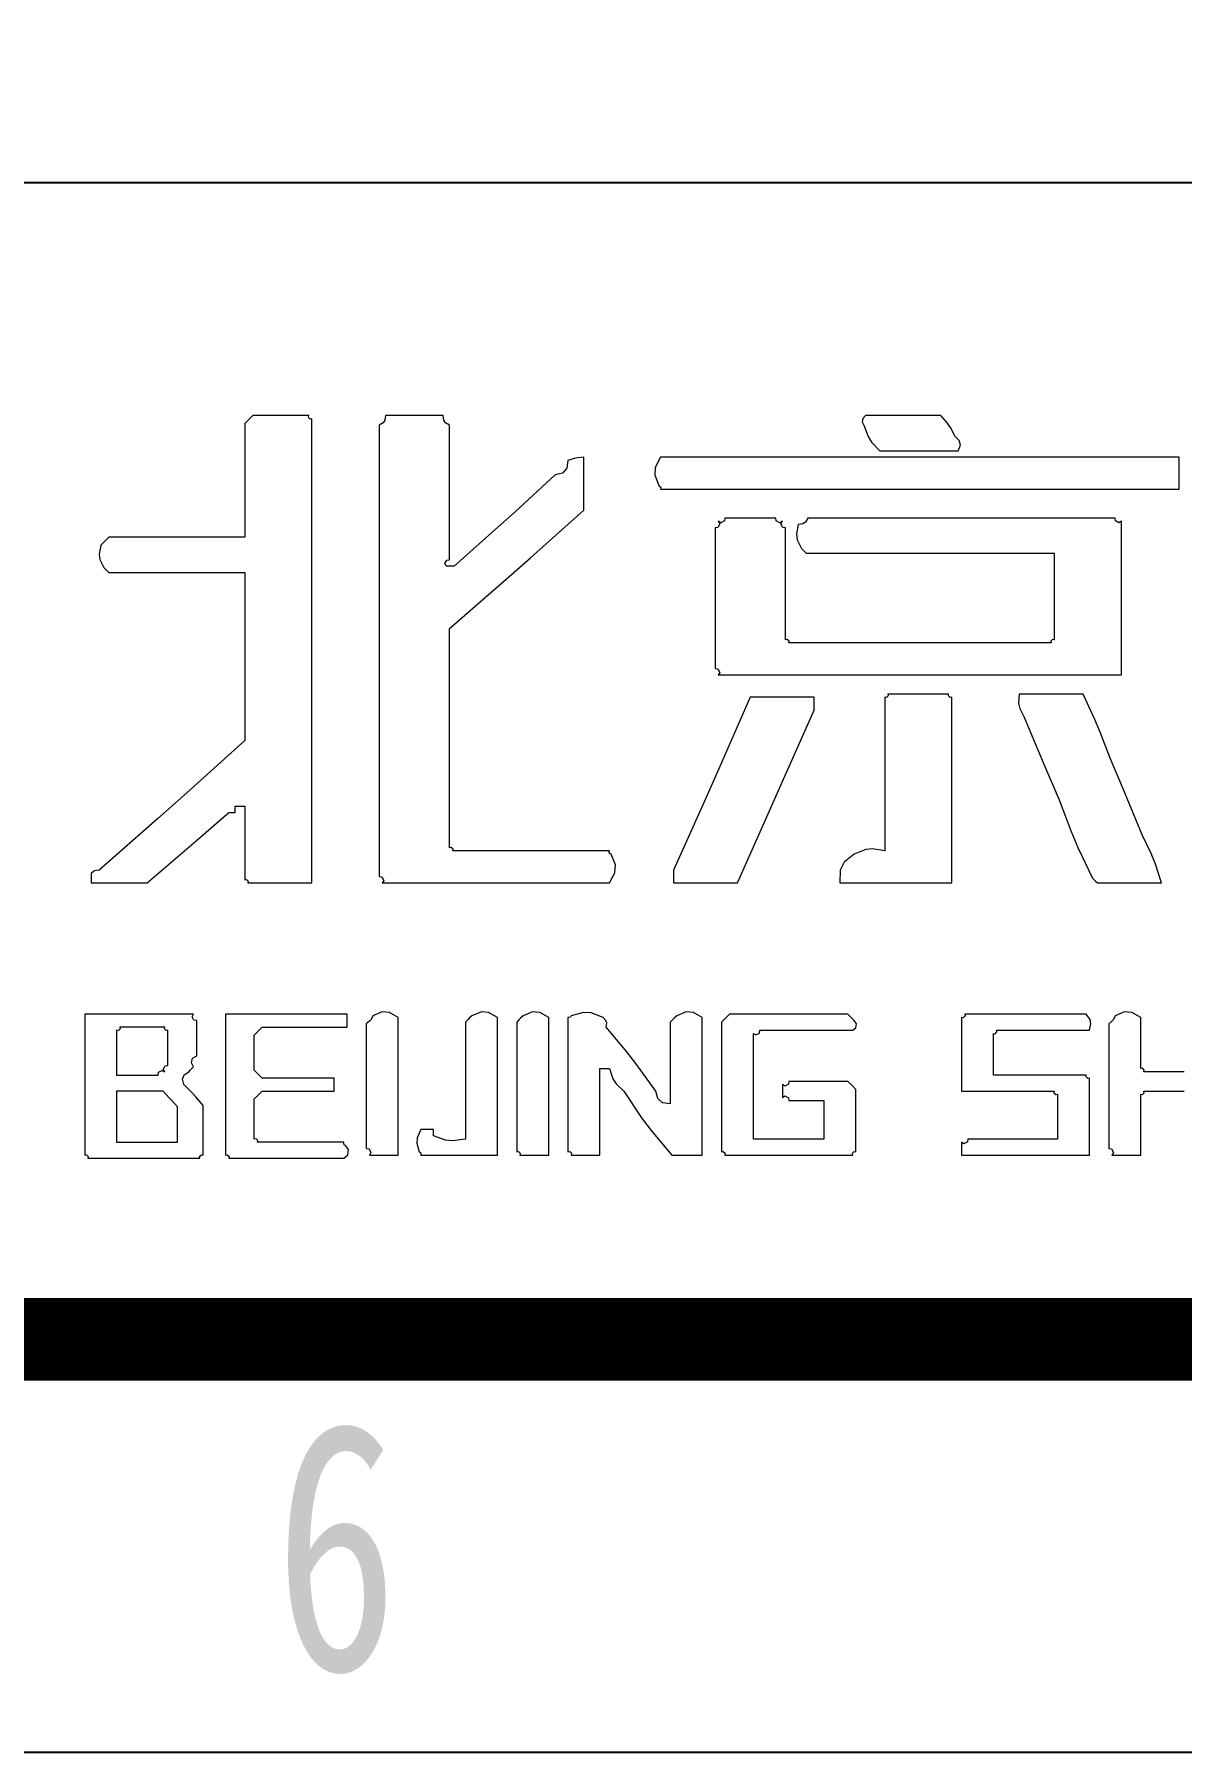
# Model space of a CAD drawing. Header units: millimetres. Extents: x -705761 to 1364679, y -410401 to 446404.
# Drawn here: x -60490 to -59102, y -115183 to -113104 of the extents above; entities that cross this region are included whole.
import ezdxf
from ezdxf.enums import TextEntityAlignment as Align

# ---------------------------------------------------------------- set-up
doc = ezdxf.new("R2010")
doc.units = ezdxf.units.MM
doc.layers.add('TK', color=7, linetype='Continuous')
doc.layers.add('模板-签名-公用', color=3, linetype='Continuous')
doc.layers.add('图框', color=7, linetype='Continuous', lineweight=13)
doc.styles.get("Standard").update_dxf_attribs({"font": 'arial.ttf'})
doc.styles.add('Style-仿宋_GB2312', font='')
doc.styles.add('宋体', font='', dxfattribs={"width": 0.7, "height": 2.5})
doc.styles.add('宋体_1', font='', dxfattribs={"width": 0.7, "height": 2.386364})
doc.styles.get('Style-仿宋_GB2312').set_extended_font_data('仿宋_GB2312')
doc.styles.get('宋体').set_extended_font_data('SimSun')
doc.styles.get('宋体_1').set_extended_font_data('SimSun')

# ---------------------------------------------------------------- blocks, each defined once
blk = doc.blocks.new('BSIET_通用图框_A3_1')
at = {"layer": '图框', "lineweight": 25}
blk.add_lwpolyline([(-420, 297), (0, 297), (0, 0), (-420, 0)], close=True, dxfattribs=at)
at = {"layer": '图框', "lineweight": 100}
blk.add_lwpolyline([(-395, 292), (-5, 292), (-5, 5), (-395, 5)], close=True, dxfattribs=at)
at = {"layer": 'TK', "style": '宋体_1', "width": 0.7, "flags": 3}
for tag, p in [('LZCO_NGZBS-W50-H30-D10_T7', (-43.865, 279.748)), ('LZCO_NJN-W50-H30-D10_T7', (-42.728, 248.654))]:
    blk.add_attdef(tag, text='', height=3, dxfattribs=at).set_placement(p, align=Align.MIDDLE_CENTER)
at = {"layer": 'TK', "style": '宋体', "width": 0.7, "flags": 3}
for tag, p in [('LZHQ_N会签6_T6_H6', (-407.253, 57.082)), ('LZHQ_N会签5_T6_H6', (-407.253, 49.082)), ('LZHQ_N会签4_T6_H6', (-407.253, 41.082)), ('LZHQ_N会签3_T6_H6', (-407.253, 33.082)), ('LZHQ_N会签2_T6_H6', (-407.253, 25.082)), ('LZHQ_N会签1_T6_H6', (-407.253, 17.082))]:
    blk.add_attdef(tag, text='', height=2.5, dxfattribs=at).set_placement(p, align=Align.MIDDLE)
at = {"layer": '图框', "color": 7, "linetype": 'Continuous', "lineweight": 25, "style": 'Style-仿宋_GB2312', "width": 0.733334}
blk.add_text('6', height=3, dxfattribs=at).set_placement((-132.401, 2.5), align=Align.MIDDLE_CENTER)
at = {"layer": '模板-签名-公用', "style": '宋体', "width": 0.7}
blk.add_attdef('LZTQINS', text='', height=2, dxfattribs=at).set_placement((-5, 5), align=Align.MIDDLE)
at = {"layer": '模板-签名-公用', "style": '宋体', "width": 0.7, "flags": 3}
blk.add_attdef('LZFRAME', (-40.909, 2.064), '', height=3, dxfattribs=at)
blk = doc.blocks.new('BSIET_通用图纸_A3(2024)_1')
at = {"color": 7, "linetype": 'Continuous', "lineweight": 0}
for p, q in [((-128.47, 11.121), (-128.509, 11.083)), ((-128.509, 11.083), (-128.509, 10.532)), ((-128.451, 11.141), (-128.47, 11.121)), ((-128.412, 11.179), (-128.451, 11.141)), ((-128.141, 11.179), (-128.412, 11.179)), ((-128.005, 11.179), (-128.141, 11.179)), ((-127.734, 11.179), (-128.005, 11.179)), ((-127.738, 11.158), (-127.734, 11.179)), ((-127.717, 11.137), (-127.738, 11.158)), ((-127.696, 11.141), (-127.717, 11.137)), ((-127.696, 8.894), (-127.696, 11.141)), ((-126.835, 11.092), (-126.882, 11.063)), ((-126.882, 11.063), (-126.882, 8.878)), ((-126.813, 11.124), (-126.835, 11.092)), ((-126.805, 11.179), (-126.813, 11.124)), ((-126.526, 11.179), (-126.805, 11.179)), ((-126.386, 11.179), (-126.526, 11.179)), ((-126.107, 11.179), (-126.386, 11.179)), ((-126.099, 11.124), (-126.107, 11.179)), ((-126.078, 11.092), (-126.099, 11.124)), ((-126.03, 11.063), (-126.078, 11.092)), ((-126.03, 10.413), (-126.03, 11.063)), ((-121.027, 11.145), (-121.033, 11.106)), ((-121.033, 11.106), (-121.014, 11.063)), ((-120.995, 11.179), (-121.027, 11.145)), ((-121.014, 11.063), (-120.962, 10.926)), ((-120.63, 11.179), (-120.995, 11.179)), ((-120.448, 11.179), (-120.63, 11.179)), ((-120.084, 11.179), (-120.448, 11.179)), ((-120, 11.09), (-120.084, 11.179)), ((-119.964, 11.037), (-120, 11.09)), ((-119.91, 10.928), (-119.964, 11.037)), ((-120.962, 10.926), (-120.921, 10.859)), ((-120.921, 10.859), (-120.82, 10.753)), ((-119.859, 10.878), (-119.91, 10.928)), ((-119.871, 10.753), (-119.846, 10.82)), ((-119.846, 10.82), (-119.859, 10.878)), ((-124.597, 10.637), (-124.608, 10.544)), ((-124.522, 10.661), (-124.597, 10.637)), ((-124.482, 10.67), (-124.522, 10.661)), ((-124.403, 10.676), (-124.482, 10.67)), ((-124.403, 10.42), (-124.403, 10.676)), ((-123.474, 10.676), (-123.54, 10.553)), ((-120.964, 10.676), (-123.474, 10.676)), ((-119.709, 10.676), (-120.964, 10.676)), ((-120.82, 10.753), (-120.441, 10.753)), ((-120.441, 10.753), (-120.251, 10.753)), ((-120.251, 10.753), (-119.871, 10.753)), ((-117.198, 10.676), (-119.709, 10.676)), ((-117.198, 10.521), (-117.198, 10.676)), ((-128.509, 10.532), (-128.509, 10.257)), ((-126.03, 10.087), (-126.03, 10.413)), ((-124.752, 10.463), (-125.236, 10.017)), ((-124.661, 10.484), (-124.752, 10.463)), ((-124.608, 10.544), (-124.661, 10.484)), ((-124.403, 10.292), (-124.403, 10.42)), ((-123.54, 10.553), (-123.545, 10.457)), ((-123.545, 10.457), (-123.493, 10.327)), ((-117.198, 10.443), (-117.198, 10.521)), ((-117.198, 10.289), (-117.198, 10.443)), ((-128.509, 10.257), (-128.509, 9.707)), ((-124.403, 10.037), (-124.403, 10.292)), ((-123.493, 10.327), (-123.478, 10.319)), ((-123.478, 10.319), (-123.471, 10.306)), ((-123.471, 10.306), (-123.474, 10.289)), ((-123.474, 10.289), (-120.964, 10.289)), ((-120.964, 10.289), (-119.709, 10.289)), ((-119.709, 10.289), (-117.198, 10.289)), ((-126.03, 9.436), (-126.03, 10.087)), ((-125.236, 10.017), (-125.481, 9.797)), ((-125.049, 9.458), (-124.403, 10.037)), ((-125.481, 9.797), (-125.972, 9.359)), ((-122.781, 9.827), (-122.815, 9.823)), ((-122.815, 9.823), (-122.815, 9.142)), ((-122.759, 9.871), (-122.781, 9.827)), ((-122.747, 9.883), (-122.776, 9.901)), ((-122.776, 9.901), (-122.759, 9.871)), ((-122.703, 9.905), (-122.747, 9.883)), ((-122.699, 9.94), (-122.703, 9.905)), ((-122.451, 9.94), (-122.699, 9.94)), ((-122.327, 9.94), (-122.451, 9.94)), ((-122.079, 9.94), (-122.327, 9.94)), ((-122.076, 9.905), (-122.079, 9.94)), ((-122.032, 9.883), (-122.076, 9.905)), ((-122.001, 9.901), (-122.032, 9.883)), ((-122.019, 9.871), (-122.001, 9.901)), ((-121.997, 9.827), (-122.019, 9.871)), ((-121.963, 9.823), (-121.997, 9.827)), ((-121.963, 9.281), (-121.963, 9.823)), ((-121.808, 9.862), (-121.829, 9.747)), ((-121.753, 9.871), (-121.808, 9.862)), ((-121.721, 9.892), (-121.753, 9.871)), ((-121.692, 9.94), (-121.721, 9.892)), ((-120.204, 9.94), (-121.692, 9.94)), ((-119.461, 9.94), (-120.204, 9.94)), ((-117.973, 9.94), (-119.461, 9.94)), ((-117.97, 9.905), (-117.973, 9.94)), ((-117.926, 9.883), (-117.97, 9.905)), ((-117.896, 9.901), (-117.926, 9.883)), ((-117.896, 9.157), (-117.896, 9.901)), ((-130.252, 9.611), (-130.272, 9.503)), ((-130.213, 9.649), (-130.252, 9.611)), ((-130.194, 9.669), (-130.213, 9.649)), ((-130.155, 9.707), (-130.194, 9.669)), ((-129.497, 9.707), (-130.155, 9.707)), ((-129.168, 9.707), (-129.497, 9.707)), ((-128.509, 9.707), (-129.168, 9.707)), ((-121.829, 9.747), (-121.82, 9.678)), ((-121.82, 9.678), (-121.769, 9.572)), ((-121.769, 9.572), (-121.746, 9.549)), ((-130.272, 9.503), (-130.262, 9.437)), ((-130.262, 9.437), (-130.213, 9.34)), ((-126.086, 9.388), (-126.064, 9.432)), ((-126.069, 9.359), (-126.086, 9.388)), ((-126.03, 9.359), (-126.069, 9.359)), ((-126.064, 9.432), (-126.03, 9.436)), ((-126.011, 9.359), (-126.03, 9.359)), ((-125.972, 9.359), (-126.011, 9.359)), ((-125.375, 9.171), (-125.049, 9.458)), ((-121.746, 9.549), (-121.734, 9.537)), ((-121.734, 9.537), (-121.711, 9.514)), ((-121.711, 9.514), (-120.51, 9.514)), ((-120.51, 9.514), (-119.91, 9.514)), ((-119.91, 9.514), (-118.709, 9.514)), ((-118.709, 9.514), (-118.709, 9.095)), ((-130.213, 9.34), (-130.19, 9.316)), ((-130.19, 9.316), (-130.178, 9.305)), ((-130.178, 9.305), (-130.155, 9.281)), ((-130.155, 9.281), (-129.497, 9.281)), ((-129.497, 9.281), (-129.168, 9.281)), ((-129.168, 9.281), (-128.509, 9.281)), ((-128.509, 9.281), (-128.509, 8.468)), ((-126.03, 8.604), (-125.375, 9.171)), ((-121.963, 9.01), (-121.963, 9.281)), ((-117.896, 8.786), (-117.896, 9.157)), ((-122.815, 9.142), (-122.815, 8.801)), ((-121.963, 8.468), (-121.963, 9.01)), ((-118.709, 9.095), (-118.709, 8.886)), ((-127.696, 7.771), (-127.696, 8.894)), ((-126.882, 8.878), (-126.882, 7.786)), ((-122.815, 8.801), (-122.815, 8.119)), ((-118.709, 8.886), (-118.709, 8.468)), ((-117.896, 8.042), (-117.896, 8.786)), ((-126.03, 7.542), (-126.03, 8.604)), ((-128.509, 8.468), (-128.509, 8.061)), ((-121.942, 8.471), (-121.963, 8.468)), ((-121.92, 8.451), (-121.942, 8.471)), ((-121.924, 8.429), (-121.92, 8.451)), ((-120.654, 8.429), (-121.924, 8.429)), ((-120.018, 8.429), (-120.654, 8.429)), ((-118.748, 8.429), (-120.018, 8.429)), ((-118.731, 8.471), (-118.752, 8.451)), ((-118.752, 8.451), (-118.748, 8.429)), ((-118.709, 8.468), (-118.731, 8.471)), ((-122.815, 8.119), (-122.781, 8.116)), ((-122.781, 8.116), (-122.759, 8.072)), ((-128.509, 8.061), (-128.509, 7.248)), ((-122.759, 8.072), (-122.776, 8.042)), ((-122.776, 8.042), (-120.824, 8.042)), ((-120.824, 8.042), (-119.848, 8.042)), ((-119.848, 8.042), (-117.896, 8.042)), ((-127.696, 5.524), (-127.696, 7.771)), ((-126.882, 7.786), (-126.882, 5.601)), ((-122.389, 7.771), (-122.757, 6.932)), ((-122.079, 7.771), (-122.389, 7.771)), ((-121.924, 7.771), (-122.079, 7.771)), ((-121.614, 7.771), (-121.924, 7.771)), ((-121.614, 7.709), (-121.614, 7.771)), ((-121.614, 7.678), (-121.614, 7.709)), ((-120.74, 7.767), (-120.762, 7.771)), ((-120.762, 7.771), (-120.762, 7.027)), ((-120.72, 7.788), (-120.74, 7.767)), ((-120.429, 7.81), (-120.724, 7.81)), ((-120.724, 7.81), (-120.72, 7.788)), ((-120.282, 7.81), (-120.429, 7.81)), ((-119.988, 7.81), (-120.282, 7.81)), ((-119.991, 7.788), (-119.988, 7.81)), ((-119.97, 7.767), (-119.991, 7.788)), ((-119.949, 7.771), (-119.97, 7.767)), ((-119.949, 6.872), (-119.949, 7.771)), ((-119.135, 7.81), (-119.141, 7.698)), ((-119.141, 7.698), (-119.127, 7.637)), ((-118.825, 7.81), (-119.135, 7.81)), ((-118.67, 7.81), (-118.825, 7.81)), ((-118.361, 7.81), (-118.67, 7.81)), ((-118.219, 7.504), (-118.361, 7.81)), ((-126.03, 7.011), (-126.03, 7.542)), ((-121.987, 6.78), (-121.614, 7.616)), ((-121.614, 7.616), (-121.614, 7.678)), ((-119.127, 7.637), (-119.077, 7.538)), ((-119.077, 7.538), (-118.907, 7.135)), ((-118.153, 7.349), (-118.219, 7.504)), ((-118.031, 7.035), (-118.153, 7.349)), ((-128.509, 7.248), (-129.21, 6.616)), ((-118.907, 7.135), (-118.822, 6.934)), ((-126.03, 5.95), (-126.03, 7.011)), ((-122.757, 6.932), (-122.944, 6.514)), ((-120.762, 7.027), (-120.762, 6.655)), ((-119.949, 6.423), (-119.949, 6.872)), ((-118.822, 6.934), (-118.651, 6.531)), ((-117.874, 6.664), (-118.031, 7.035)), ((-122.173, 6.361), (-121.987, 6.78)), ((-120.762, 6.655), (-120.762, 5.911)), ((-117.797, 6.478), (-117.874, 6.664)), ((-129.21, 6.616), (-129.563, 6.302)), ((-128.625, 6.423), (-128.625, 6.453)), ((-128.625, 6.453), (-128.579, 6.453)), ((-128.579, 6.453), (-128.556, 6.453)), ((-128.556, 6.453), (-128.509, 6.453)), ((-128.509, 6.453), (-128.509, 6.097)), ((-122.944, 6.514), (-123.319, 5.679)), ((-118.651, 6.531), (-118.506, 6.145)), ((-117.644, 6.105), (-117.797, 6.478)), ((-129.563, 6.302), (-130.271, 5.679)), ((-129.096, 6.033), (-128.703, 6.376)), ((-128.703, 6.376), (-128.672, 6.376)), ((-128.672, 6.376), (-128.656, 6.376)), ((-128.656, 6.376), (-128.625, 6.376)), ((-128.625, 6.407), (-128.625, 6.423)), ((-128.625, 6.376), (-128.625, 6.407)), ((-122.544, 5.524), (-122.173, 6.361)), ((-119.949, 5.524), (-119.949, 6.423)), ((-129.293, 5.863), (-129.096, 6.033)), ((-128.509, 6.097), (-128.509, 5.919)), ((-118.506, 6.145), (-118.424, 5.954)), ((-117.537, 5.879), (-117.644, 6.105)), ((-129.69, 5.524), (-129.293, 5.863)), ((-128.509, 5.919), (-128.509, 5.563)), ((-126.009, 5.954), (-126.03, 5.95)), ((-125.987, 5.933), (-126.009, 5.954)), ((-125.991, 5.911), (-125.987, 5.933)), ((-125.232, 5.911), (-125.991, 5.911)), ((-124.853, 5.911), (-125.232, 5.911)), ((-124.093, 5.911), (-124.853, 5.911)), ((-124.096, 5.894), (-124.093, 5.911)), ((-124.089, 5.881), (-124.096, 5.894)), ((-124.074, 5.873), (-124.089, 5.881)), ((-124.022, 5.743), (-124.074, 5.873)), ((-121.13, 5.873), (-121.252, 5.776)), ((-120.992, 5.927), (-121.13, 5.873)), ((-120.908, 5.936), (-120.992, 5.927)), ((-120.762, 5.911), (-120.908, 5.936)), ((-118.424, 5.954), (-118.245, 5.582)), ((-117.49, 5.762), (-117.537, 5.879)), ((-130.336, 5.667), (-130.368, 5.64)), ((-130.368, 5.64), (-130.368, 5.594)), ((-130.313, 5.676), (-130.336, 5.667)), ((-130.271, 5.679), (-130.313, 5.676)), ((-124.093, 5.524), (-124.027, 5.647)), ((-124.027, 5.647), (-124.022, 5.743)), ((-123.319, 5.679), (-123.319, 5.617)), ((-123.319, 5.617), (-123.319, 5.586)), ((-121.3, 5.68), (-121.304, 5.524)), ((-121.252, 5.776), (-121.3, 5.68)), ((-117.412, 5.524), (-117.49, 5.762)), ((-130.368, 5.594), (-130.368, 5.571)), ((-130.368, 5.571), (-130.368, 5.524)), ((-130.368, 5.524), (-130.097, 5.524)), ((-130.097, 5.524), (-129.962, 5.524)), ((-129.962, 5.524), (-129.69, 5.524)), ((-128.509, 5.563), (-128.488, 5.567)), ((-128.488, 5.567), (-128.466, 5.546)), ((-128.466, 5.546), (-128.47, 5.524)), ((-128.47, 5.524), (-128.161, 5.524)), ((-128.161, 5.524), (-128.005, 5.524)), ((-128.005, 5.524), (-127.696, 5.524)), ((-126.882, 5.601), (-126.848, 5.598)), ((-126.848, 5.598), (-126.826, 5.554)), ((-126.826, 5.554), (-126.844, 5.524)), ((-126.844, 5.524), (-125.743, 5.524)), ((-125.743, 5.524), (-125.193, 5.524)), ((-125.193, 5.524), (-124.093, 5.524)), ((-123.319, 5.586), (-123.319, 5.524)), ((-123.319, 5.524), (-123.009, 5.524)), ((-123.009, 5.524), (-122.854, 5.524)), ((-122.854, 5.524), (-122.544, 5.524)), ((-121.304, 5.524), (-120.762, 5.524)), ((-120.762, 5.524), (-120.491, 5.524)), ((-120.491, 5.524), (-119.949, 5.524)), ((-118.245, 5.582), (-118.221, 5.559)), ((-118.221, 5.559), (-118.209, 5.547)), ((-118.209, 5.547), (-118.186, 5.524)), ((-118.186, 5.524), (-117.876, 5.524)), ((-117.876, 5.524), (-117.721, 5.524)), ((-117.721, 5.524), (-117.412, 5.524)), ((-126.845, 3.964), (-126.96, 3.916)), ((-126.758, 3.958), (-126.845, 3.964)), ((-126.65, 3.897), (-126.758, 3.958)), ((-125.644, 3.964), (-125.759, 3.916)), ((-125.557, 3.958), (-125.644, 3.964)), ((-125.449, 3.897), (-125.557, 3.958)), ((-125.024, 3.964), (-125.139, 3.916)), ((-124.937, 3.958), (-125.024, 3.964)), ((-124.829, 3.897), (-124.937, 3.958)), ((-124.408, 3.956), (-124.558, 3.916)), ((-124.316, 3.951), (-124.408, 3.956)), ((-124.171, 3.897), (-124.316, 3.951)), ((-123.165, 3.964), (-123.28, 3.916)), ((-123.078, 3.958), (-123.165, 3.964)), ((-122.97, 3.897), (-123.078, 3.958)), ((-117.858, 3.964), (-117.973, 3.916)), ((-117.772, 3.958), (-117.858, 3.964)), ((-117.663, 3.897), (-117.772, 3.958)), ((-129.919, 3.936), (-130.446, 3.936)), ((-130.446, 3.936), (-130.446, 3.254)), ((-130.016, 3.759), (-130.037, 3.738)), ((-129.803, 3.781), (-130.02, 3.781)), ((-130.02, 3.781), (-130.016, 3.759)), ((-129.656, 3.936), (-129.919, 3.936)), ((-129.695, 3.781), (-129.803, 3.781)), ((-129.477, 3.781), (-129.695, 3.781)), ((-129.129, 3.936), (-129.656, 3.936)), ((-129.481, 3.759), (-129.477, 3.781)), ((-129.46, 3.738), (-129.481, 3.759)), ((-129.147, 3.906), (-129.129, 3.936)), ((-129.125, 3.862), (-129.147, 3.906)), ((-129.09, 3.858), (-129.125, 3.862)), ((-129.09, 3.688), (-129.09, 3.858)), ((-128.153, 3.936), (-128.741, 3.936)), ((-128.741, 3.936), (-128.741, 3.254)), ((-128.335, 3.742), (-128.296, 3.781)), ((-128.296, 3.781), (-127.886, 3.781)), ((-127.858, 3.936), (-128.153, 3.936)), ((-127.886, 3.781), (-127.68, 3.781)), ((-127.27, 3.936), (-127.858, 3.936)), ((-127.68, 3.781), (-127.27, 3.781)), ((-127.27, 3.874), (-127.27, 3.936)), ((-127.27, 3.843), (-127.27, 3.874)), ((-127.27, 3.781), (-127.27, 3.843)), ((-126.998, 3.85), (-127.037, 3.82)), ((-127.037, 3.82), (-127.037, 3.216)), ((-126.98, 3.872), (-126.998, 3.85)), ((-126.96, 3.916), (-126.98, 3.872)), ((-126.65, 3.231), (-126.65, 3.897)), ((-125.805, 3.87), (-125.837, 3.839)), ((-125.837, 3.839), (-125.837, 3.274)), ((-125.79, 3.886), (-125.805, 3.87)), ((-125.759, 3.916), (-125.79, 3.886)), ((-125.449, 3.231), (-125.449, 3.897)), ((-125.186, 3.87), (-125.217, 3.839)), ((-125.217, 3.839), (-125.217, 3.212)), ((-125.17, 3.886), (-125.186, 3.87)), ((-125.139, 3.916), (-125.17, 3.886)), ((-124.829, 3.231), (-124.829, 3.897)), ((-124.58, 3.895), (-124.597, 3.897)), ((-124.597, 3.897), (-124.597, 3.246)), ((-124.566, 3.901), (-124.58, 3.895)), ((-124.558, 3.916), (-124.566, 3.901)), ((-124.137, 3.861), (-124.171, 3.897)), ((-124.126, 3.829), (-124.137, 3.861)), ((-124.132, 3.781), (-124.126, 3.829)), ((-123.883, 3.479), (-124.132, 3.781)), ((-123.326, 3.87), (-123.358, 3.839)), ((-123.358, 3.839), (-123.358, 3.444)), ((-123.311, 3.886), (-123.326, 3.87)), ((-123.28, 3.916), (-123.311, 3.886)), ((-122.97, 3.231), (-122.97, 3.897)), ((-122.699, 3.878), (-122.738, 3.839)), ((-122.738, 3.839), (-122.738, 3.212)), ((-122.68, 3.897), (-122.699, 3.878)), ((-122.641, 3.936), (-122.68, 3.897)), ((-122.067, 3.936), (-122.641, 3.936)), ((-121.781, 3.936), (-122.067, 3.936)), ((-121.207, 3.936), (-121.781, 3.936)), ((-121.177, 3.905), (-121.207, 3.936)), ((-121.161, 3.889), (-121.177, 3.905)), ((-121.13, 3.858), (-121.161, 3.889)), ((-121.149, 3.742), (-121.111, 3.77)), ((-121.103, 3.82), (-121.13, 3.858)), ((-121.111, 3.77), (-121.103, 3.82)), ((-119.811, 3.893), (-119.833, 3.897)), ((-119.833, 3.897), (-119.833, 3.541)), ((-119.79, 3.915), (-119.811, 3.893)), ((-119.205, 3.936), (-119.794, 3.936)), ((-119.794, 3.936), (-119.79, 3.915)), ((-118.91, 3.936), (-119.205, 3.936)), ((-118.322, 3.936), (-118.91, 3.936)), ((-118.276, 3.872), (-118.322, 3.936)), ((-118.283, 3.742), (-118.265, 3.819)), ((-118.265, 3.819), (-118.276, 3.872)), ((-118.011, 3.85), (-118.051, 3.82)), ((-118.051, 3.82), (-118.051, 3.216)), ((-117.994, 3.872), (-118.011, 3.85)), ((-117.973, 3.916), (-117.994, 3.872)), ((-117.663, 3.649), (-117.663, 3.897)), ((-130.037, 3.738), (-130.059, 3.742)), ((-130.059, 3.742), (-130.059, 3.525)), ((-129.439, 3.742), (-129.46, 3.738)), ((-129.439, 3.572), (-129.439, 3.742)), ((-129.439, 3.486), (-129.439, 3.572)), ((-129.09, 3.603), (-129.09, 3.688)), ((-129.09, 3.432), (-129.09, 3.603)), ((-128.393, 3.684), (-128.354, 3.723)), ((-128.393, 3.514), (-128.393, 3.684)), ((-128.354, 3.723), (-128.335, 3.742)), ((-122.35, 3.192), (-122.35, 3.704)), ((-122.35, 3.704), (-122.321, 3.686)), ((-122.321, 3.686), (-122.276, 3.708)), ((-122.276, 3.708), (-122.273, 3.742)), ((-122.273, 3.742), (-121.824, 3.742)), ((-121.824, 3.742), (-121.599, 3.742)), ((-121.599, 3.742), (-121.149, 3.742)), ((-119.833, 3.541), (-119.833, 3.362)), ((-119.445, 3.502), (-119.445, 3.704)), ((-119.445, 3.704), (-119.424, 3.7)), ((-119.424, 3.7), (-119.403, 3.721)), ((-119.403, 3.721), (-119.406, 3.742)), ((-119.406, 3.742), (-118.957, 3.742)), ((-118.957, 3.742), (-118.733, 3.742)), ((-118.733, 3.742), (-118.283, 3.742)), ((-117.663, 3.525), (-117.663, 3.649)), ((-130.059, 3.525), (-130.059, 3.417)), ((-130.059, 3.417), (-130.059, 3.2)), ((-129.439, 3.316), (-129.439, 3.486)), ((-129.155, 3.346), (-129.139, 3.404)), ((-129.129, 3.297), (-129.155, 3.346)), ((-129.139, 3.404), (-129.09, 3.432)), ((-128.393, 3.428), (-128.393, 3.514)), ((-128.393, 3.258), (-128.393, 3.428)), ((-123.762, 3.323), (-123.883, 3.479)), ((-123.358, 3.444), (-123.358, 3.246)), ((-119.833, 3.362), (-119.833, 3.006)), ((-119.445, 3.401), (-119.445, 3.502)), ((-119.445, 3.2), (-119.445, 3.401)), ((-117.663, 3.277), (-117.663, 3.525)), ((-130.446, 3.254), (-130.446, 2.913)), ((-130.059, 3.2), (-129.857, 3.2)), ((-129.857, 3.2), (-129.756, 3.2)), ((-129.756, 3.2), (-129.555, 3.2)), ((-129.555, 3.2), (-129.551, 3.234)), ((-129.551, 3.234), (-129.507, 3.256)), ((-129.507, 3.256), (-129.477, 3.239)), ((-129.495, 3.268), (-129.473, 3.313)), ((-129.477, 3.239), (-129.495, 3.268)), ((-129.473, 3.313), (-129.439, 3.316)), ((-129.261, 3.148), (-129.241, 3.201)), ((-129.245, 3.084), (-129.261, 3.148)), ((-129.241, 3.201), (-129.187, 3.239)), ((-129.187, 3.239), (-129.164, 3.262)), ((-129.164, 3.262), (-129.152, 3.274)), ((-129.152, 3.274), (-129.129, 3.297)), ((-128.741, 3.254), (-128.741, 2.913)), ((-128.354, 3.219), (-128.393, 3.258)), ((-128.335, 3.2), (-128.354, 3.219)), ((-128.296, 3.161), (-128.335, 3.2)), ((-127.947, 3.161), (-128.296, 3.161)), ((-127.773, 3.161), (-127.947, 3.161)), ((-127.425, 3.161), (-127.773, 3.161)), ((-127.425, 3.099), (-127.425, 3.161)), ((-127.037, 3.216), (-127.037, 2.913)), ((-126.65, 2.898), (-126.65, 3.231)), ((-125.837, 3.274), (-125.837, 2.991)), ((-125.449, 2.898), (-125.449, 3.231)), ((-125.217, 3.212), (-125.217, 2.898)), ((-124.829, 2.898), (-124.829, 3.231)), ((-124.597, 3.246), (-124.597, 2.921)), ((-124.21, 2.859), (-124.21, 3.277)), ((-124.21, 3.277), (-124.163, 3.277)), ((-124.163, 3.277), (-124.14, 3.277)), ((-124.14, 3.277), (-124.093, 3.277)), ((-124.093, 3.277), (-124.051, 3.155)), ((-124.051, 3.155), (-124.013, 3.095)), ((-123.532, 3.006), (-123.762, 3.323)), ((-123.358, 3.246), (-123.358, 2.851)), ((-122.97, 2.898), (-122.97, 3.231)), ((-122.738, 3.212), (-122.738, 2.898)), ((-122.35, 2.937), (-122.35, 3.192)), ((-121.924, 3.122), (-121.928, 3.088)), ((-121.637, 3.122), (-121.924, 3.122)), ((-121.494, 3.122), (-121.637, 3.122)), ((-121.207, 3.122), (-121.494, 3.122)), ((-121.169, 3.084), (-121.207, 3.122)), ((-118.996, 3.2), (-119.445, 3.2)), ((-118.771, 3.2), (-118.996, 3.2)), ((-118.322, 3.2), (-118.771, 3.2)), ((-118.325, 3.178), (-118.322, 3.2)), ((-118.305, 3.158), (-118.325, 3.178)), ((-118.283, 3.161), (-118.305, 3.158)), ((-118.283, 2.789), (-118.283, 3.161)), ((-118.051, 3.216), (-118.051, 2.913)), ((-117.642, 3.281), (-117.663, 3.277)), ((-117.621, 3.26), (-117.642, 3.281)), ((-117.625, 3.239), (-117.621, 3.26)), ((-117.299, 3.239), (-117.625, 3.239)), ((-117.137, 3.239), (-117.299, 3.239)), ((-130.446, 2.913), (-130.446, 2.231)), ((-129.834, 3.006), (-130.059, 3.006)), ((-130.059, 3.006), (-130.059, 2.758)), ((-129.722, 3.006), (-129.834, 3.006)), ((-129.497, 3.006), (-129.722, 3.006)), ((-129.427, 2.928), (-129.497, 3.006)), ((-129.393, 2.89), (-129.427, 2.928)), ((-129.148, 2.987), (-129.245, 3.084)), ((-129.101, 2.937), (-129.148, 2.987)), ((-129.013, 2.832), (-129.101, 2.937)), ((-128.741, 2.913), (-128.741, 2.231)), ((-128.393, 2.91), (-128.354, 2.948)), ((-128.354, 2.948), (-128.335, 2.968)), ((-128.335, 2.968), (-128.296, 3.006)), ((-128.296, 3.006), (-127.947, 3.006)), ((-127.947, 3.006), (-127.773, 3.006)), ((-127.773, 3.006), (-127.425, 3.006)), ((-127.425, 3.068), (-127.425, 3.099)), ((-127.425, 3.006), (-127.425, 3.068)), ((-127.037, 2.913), (-127.037, 2.309)), ((-125.837, 2.991), (-125.837, 2.425)), ((-124.597, 2.921), (-124.597, 2.27)), ((-124.013, 3.095), (-123.919, 3.006)), ((-123.919, 3.006), (-123.705, 2.683)), ((-123.51, 2.916), (-123.532, 3.006)), ((-123.45, 2.862), (-123.51, 2.916)), ((-122.35, 2.425), (-122.35, 2.937)), ((-121.972, 3.066), (-122.001, 3.084)), ((-122.001, 3.084), (-122.001, 3.022)), ((-122.001, 3.022), (-122.001, 2.991)), ((-122.001, 2.991), (-122.001, 2.929)), ((-122.001, 2.929), (-121.972, 2.947)), ((-121.928, 3.088), (-121.972, 3.066)), ((-121.972, 2.947), (-121.928, 2.924)), ((-121.928, 2.924), (-121.924, 2.89)), ((-121.149, 3.064), (-121.169, 3.084)), ((-121.111, 3.026), (-121.149, 3.064)), ((-121.111, 2.724), (-121.111, 3.026)), ((-119.833, 3.006), (-119.383, 3.006)), ((-119.383, 3.006), (-119.158, 3.006)), ((-119.158, 3.006), (-118.709, 3.006)), ((-118.709, 3.006), (-118.713, 2.985)), ((-118.713, 2.985), (-118.692, 2.964)), ((-118.692, 2.964), (-118.67, 2.968)), ((-118.67, 2.968), (-118.67, 2.751)), ((-118.051, 2.913), (-118.051, 2.309)), ((-117.663, 2.673), (-117.663, 2.968)), ((-117.663, 2.968), (-117.642, 2.964)), ((-117.642, 2.964), (-117.621, 2.985)), ((-117.621, 2.985), (-117.625, 3.006)), ((-117.625, 3.006), (-117.299, 3.006)), ((-117.299, 3.006), (-117.137, 3.006)), ((-130.059, 2.758), (-130.059, 2.634)), ((-129.323, 2.813), (-129.393, 2.89)), ((-129.323, 2.642), (-129.323, 2.813)), ((-129.013, 2.592), (-129.013, 2.832)), ((-128.393, 2.716), (-128.393, 2.91)), ((-128.393, 2.619), (-128.393, 2.716)), ((-126.65, 2.231), (-126.65, 2.898)), ((-125.449, 2.231), (-125.449, 2.898)), ((-125.217, 2.898), (-125.217, 2.27)), ((-124.829, 2.231), (-124.829, 2.898)), ((-124.21, 2.65), (-124.21, 2.859)), ((-123.358, 2.851), (-123.45, 2.862)), ((-122.97, 2.231), (-122.97, 2.898)), ((-122.738, 2.898), (-122.738, 2.27)), ((-121.924, 2.89), (-121.754, 2.89)), ((-121.754, 2.89), (-121.668, 2.89)), ((-121.668, 2.89), (-121.498, 2.89)), ((-121.498, 2.89), (-121.498, 2.704)), ((-121.498, 2.704), (-121.498, 2.611)), ((-121.111, 2.573), (-121.111, 2.724)), ((-118.67, 2.751), (-118.67, 2.642)), ((-118.283, 2.603), (-118.283, 2.789)), ((-130.059, 2.634), (-130.059, 2.386)), ((-129.323, 2.557), (-129.323, 2.642)), ((-129.323, 2.386), (-129.323, 2.557)), ((-129.013, 2.472), (-129.013, 2.592)), ((-128.393, 2.425), (-128.393, 2.619)), ((-126.379, 2.541), (-126.421, 2.441)), ((-126.317, 2.541), (-126.379, 2.541)), ((-126.286, 2.541), (-126.317, 2.541)), ((-126.224, 2.541), (-126.286, 2.541)), ((-126.224, 2.51), (-126.224, 2.541)), ((-126.224, 2.495), (-126.224, 2.51)), ((-124.21, 2.231), (-124.21, 2.65)), ((-123.705, 2.683), (-123.588, 2.527)), ((-123.588, 2.527), (-123.338, 2.231)), ((-121.498, 2.611), (-121.498, 2.425)), ((-121.111, 2.27), (-121.111, 2.573)), ((-118.67, 2.642), (-118.67, 2.425)), ((-118.283, 2.231), (-118.283, 2.603)), ((-117.663, 2.526), (-117.663, 2.673)), ((-117.663, 2.231), (-117.663, 2.526)), ((-130.059, 2.386), (-129.764, 2.386)), ((-129.764, 2.386), (-129.617, 2.386)), ((-129.617, 2.386), (-129.323, 2.386)), ((-129.013, 2.231), (-129.013, 2.472)), ((-128.371, 2.429), (-128.393, 2.425)), ((-128.35, 2.408), (-128.371, 2.429)), ((-128.354, 2.386), (-128.35, 2.408)), ((-127.936, 2.386), (-128.354, 2.386)), ((-127.726, 2.386), (-127.936, 2.386)), ((-127.308, 2.386), (-127.726, 2.386)), ((-127.311, 2.37), (-127.308, 2.386)), ((-127.304, 2.356), (-127.311, 2.37)), ((-127.289, 2.348), (-127.304, 2.356)), ((-127.253, 2.297), (-127.289, 2.348)), ((-127.26, 2.233), (-127.253, 2.297)), ((-127.037, 2.309), (-127.003, 2.305)), ((-127.003, 2.305), (-126.981, 2.262)), ((-126.421, 2.441), (-126.425, 2.375)), ((-126.425, 2.375), (-126.398, 2.27)), ((-126.224, 2.464), (-126.224, 2.495)), ((-126.077, 2.412), (-126.224, 2.464)), ((-125.991, 2.403), (-126.077, 2.412)), ((-125.837, 2.425), (-125.991, 2.403)), ((-122.009, 2.425), (-122.35, 2.425)), ((-121.839, 2.425), (-122.009, 2.425)), ((-121.498, 2.425), (-121.839, 2.425)), ((-119.803, 2.369), (-119.833, 2.386)), ((-119.833, 2.386), (-119.833, 2.325)), ((-119.833, 2.325), (-119.833, 2.294)), ((-119.833, 2.294), (-119.833, 2.231)), ((-119.759, 2.391), (-119.803, 2.369)), ((-119.755, 2.425), (-119.759, 2.391)), ((-119.321, 2.425), (-119.755, 2.425)), ((-119.104, 2.425), (-119.321, 2.425)), ((-118.67, 2.425), (-119.104, 2.425)), ((-118.051, 2.309), (-118.016, 2.305)), ((-118.016, 2.305), (-117.994, 2.262)), ((-130.446, 2.231), (-130.424, 2.235)), ((-130.424, 2.235), (-130.403, 2.214)), ((-130.403, 2.214), (-130.407, 2.193)), ((-130.407, 2.193), (-129.865, 2.193)), ((-129.865, 2.193), (-129.593, 2.193)), ((-129.593, 2.193), (-129.051, 2.193)), ((-129.055, 2.214), (-129.034, 2.235)), ((-129.051, 2.193), (-129.055, 2.214)), ((-129.034, 2.235), (-129.013, 2.231)), ((-128.741, 2.231), (-128.72, 2.235)), ((-128.72, 2.235), (-128.699, 2.214)), ((-128.699, 2.214), (-128.703, 2.193)), ((-128.703, 2.193), (-128.145, 2.193)), ((-128.145, 2.193), (-127.866, 2.193)), ((-127.866, 2.193), (-127.308, 2.193)), ((-127.308, 2.193), (-127.26, 2.233)), ((-126.981, 2.262), (-126.998, 2.231)), ((-126.998, 2.231), (-126.859, 2.231)), ((-126.859, 2.231), (-126.789, 2.231)), ((-126.789, 2.231), (-126.65, 2.231)), ((-126.398, 2.27), (-126.383, 2.262)), ((-126.383, 2.262), (-126.376, 2.249)), ((-126.376, 2.249), (-126.379, 2.231)), ((-126.379, 2.231), (-126.007, 2.231)), ((-126.007, 2.231), (-125.821, 2.231)), ((-125.821, 2.231), (-125.449, 2.231)), ((-125.217, 2.27), (-125.195, 2.274)), ((-125.195, 2.274), (-125.174, 2.253)), ((-125.174, 2.253), (-125.178, 2.231)), ((-125.178, 2.231), (-125.038, 2.231)), ((-125.038, 2.231), (-124.969, 2.231)), ((-124.969, 2.231), (-124.829, 2.231)), ((-124.597, 2.27), (-124.575, 2.274)), ((-124.575, 2.274), (-124.555, 2.253)), ((-124.555, 2.253), (-124.558, 2.231)), ((-124.558, 2.231), (-124.419, 2.231)), ((-124.419, 2.231), (-124.349, 2.231)), ((-124.349, 2.231), (-124.21, 2.231)), ((-123.338, 2.231), (-123.191, 2.231)), ((-123.191, 2.231), (-123.117, 2.231)), ((-123.117, 2.231), (-122.97, 2.231)), ((-122.738, 2.27), (-122.716, 2.274)), ((-122.716, 2.274), (-122.695, 2.253)), ((-122.695, 2.253), (-122.699, 2.231)), ((-122.699, 2.231), (-122.079, 2.231)), ((-122.079, 2.231), (-121.769, 2.231)), ((-121.769, 2.231), (-121.149, 2.231)), ((-121.153, 2.253), (-121.132, 2.274)), ((-121.149, 2.231), (-121.153, 2.253)), ((-121.132, 2.274), (-121.111, 2.27)), ((-119.833, 2.231), (-119.213, 2.231)), ((-119.213, 2.231), (-118.903, 2.231)), ((-118.903, 2.231), (-118.283, 2.231)), ((-117.994, 2.262), (-118.012, 2.231)), ((-118.012, 2.231), (-117.873, 2.231)), ((-117.873, 2.231), (-117.803, 2.231)), ((-117.803, 2.231), (-117.663, 2.231))]:
    blk.add_line(p, q, dxfattribs=at)
at = {"layer": '图框', "color": 7, "linetype": 'Continuous', "lineweight": 25}
blk.add_line((-282, 14), (0, 14), dxfattribs=at)
at = {"layer": '图框', "const_width": 1}
blk.add_lwpolyline([(-390, 56), (0, 56), (0, 0), (-390, 0)], close=True, dxfattribs=at)
at = {"layer": '图框', "style": '宋体_1', "width": 0.7, "flags": 3}
for tag, height, p in [('LZCO_NYLGD-W67-H36-D10_T7', 3, (-48.392, 100.291)), ('N审定_T5', 2.5, (-250.932, 52.29)), ('N审核_T5', 2.5, (-250.932, 45.29)), ('N校对_T5', 2.5, (-250.932, 38.29)), ('N设计_T5', 2.5, (-250.932, 31.29)), ('LZCO_NCB-W67-H36-D10_T7', 3, (-321.619, 27.878)), ('N制图_T5', 2.5, (-250.932, 24.29))]:
    blk.add_attdef(tag, text='', height=height, dxfattribs=at).set_placement(p, align=Align.MIDDLE_CENTER)
at = {"layer": '图框', "color": 7, "style": 'Style-仿宋_GB2312'}
for tag, height, width, p in [('质量', 3, 0.7, (-191, 52.5)), ('材料', 3, 0.7, (-190.903, 45.848)), ('比例', 3, 0.7, (-190.837, 38.492)), ('总页数', 4, 0.7, (-19.517, 35.142)), ('页码', 4, 0.7, (-38.162, 35.008)), ('版本号', 2.5, 0.7, (-6.24, 34.377)), ('出图日期', 3, 0.7, (-190.837, 31.492)), ('专业', 3, 0.7, (-190.837, 24.492)), ('图号', 4, 0.7, (-24, 21)), ('设计阶段', 3, 0.7, (-240.288, 17.582)), ('件号', 3, 0.7, (-190.837, 17.492)), ('装配图号', 3, 0.68, (-240.448, 10.88)), ('项目编号', 3, 0.7, (-190.837, 10.492))]:
    blk.add_attdef(tag, text='', height=height, dxfattribs=dict(at, width=width)).set_placement(p, align=Align.MIDDLE)
at = {"layer": '图框', "style": '宋体_1', "width": 0.7, "flags": 3}
for tag, p in [('N审定_T6_H12_MV0.5_W15', (-231.906, 51.507)), ('N审核_T6_H12_MV0.5_W15', (-231.906, 44.507)), ('N校对_T6_H12_MV0.5_W15', (-231.906, 37.507)), ('N设计_T6_H12_MV0.5_W15', (-231.906, 30.507)), ('N制图_T6_H12_MV0.5_W15', (-231.906, 23.507))]:
    blk.add_attdef(tag, text='', height=1.5, dxfattribs=at).set_placement(p, align=Align.CENTER)
at = {"layer": '图框', "color": 7, "lineweight": 30, "width": 0.7, "flags": 104}
for tag, p in [('项目名称', (-79.178, 49.101)), ('子项', (-111.074, 34.832)), ('图名', (-111, 21))]:
    blk.add_attdef(tag, text='', height=4, dxfattribs=at).set_placement(p, align=Align.MIDDLE_CENTER)
at = {"layer": '图框', "style": '宋体', "width": 0.7, "flags": 3}
blk.add_attdef('LZBARCODE_T1', text='', height=3, dxfattribs=at).set_placement((-364.444, 3.341), align=Align.BOTTOM_RIGHT)

msp = doc.modelspace()

# ---------------------------------------------------------------- block references
at = {"layer": '图框', "color": 1, "lineweight": 15, "xscale": 100, "yscale": 100, "zscale": 100}
for name, p in [('BSIET_通用图框_A3_1', (-46884.94, -115183.02)), ('BSIET_通用图纸_A3(2024)_1', (-47384.94, -114683.02))]:
    msp.add_blockref(name, p, dxfattribs=at)

doc.saveas('drawing.dxf')
